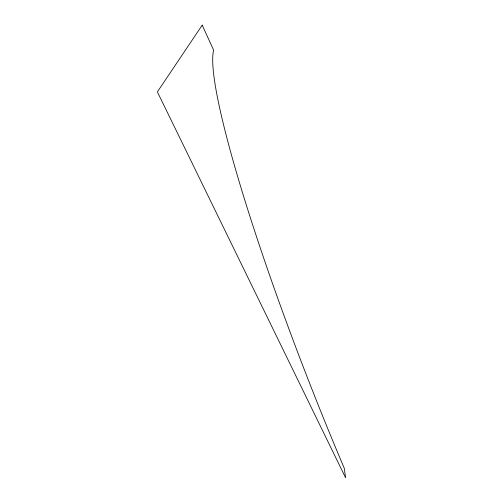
<?xml version="1.0" encoding="UTF-8"?>
<svg xmlns="http://www.w3.org/2000/svg" width="503" height="503" viewBox="0 0 503 503"><rect width="100%" height="100%" fill="white"/><g stroke="black" fill="none" stroke-linecap="round" stroke-linejoin="round"><path stroke-width="0.75" d="M202.2 25.15L157.382 91.904L345.618 477.85L344.234 468.136A345.24 36.958 68.7 0 1 213.662 50.225L202.2 25.15"/></g></svg>
